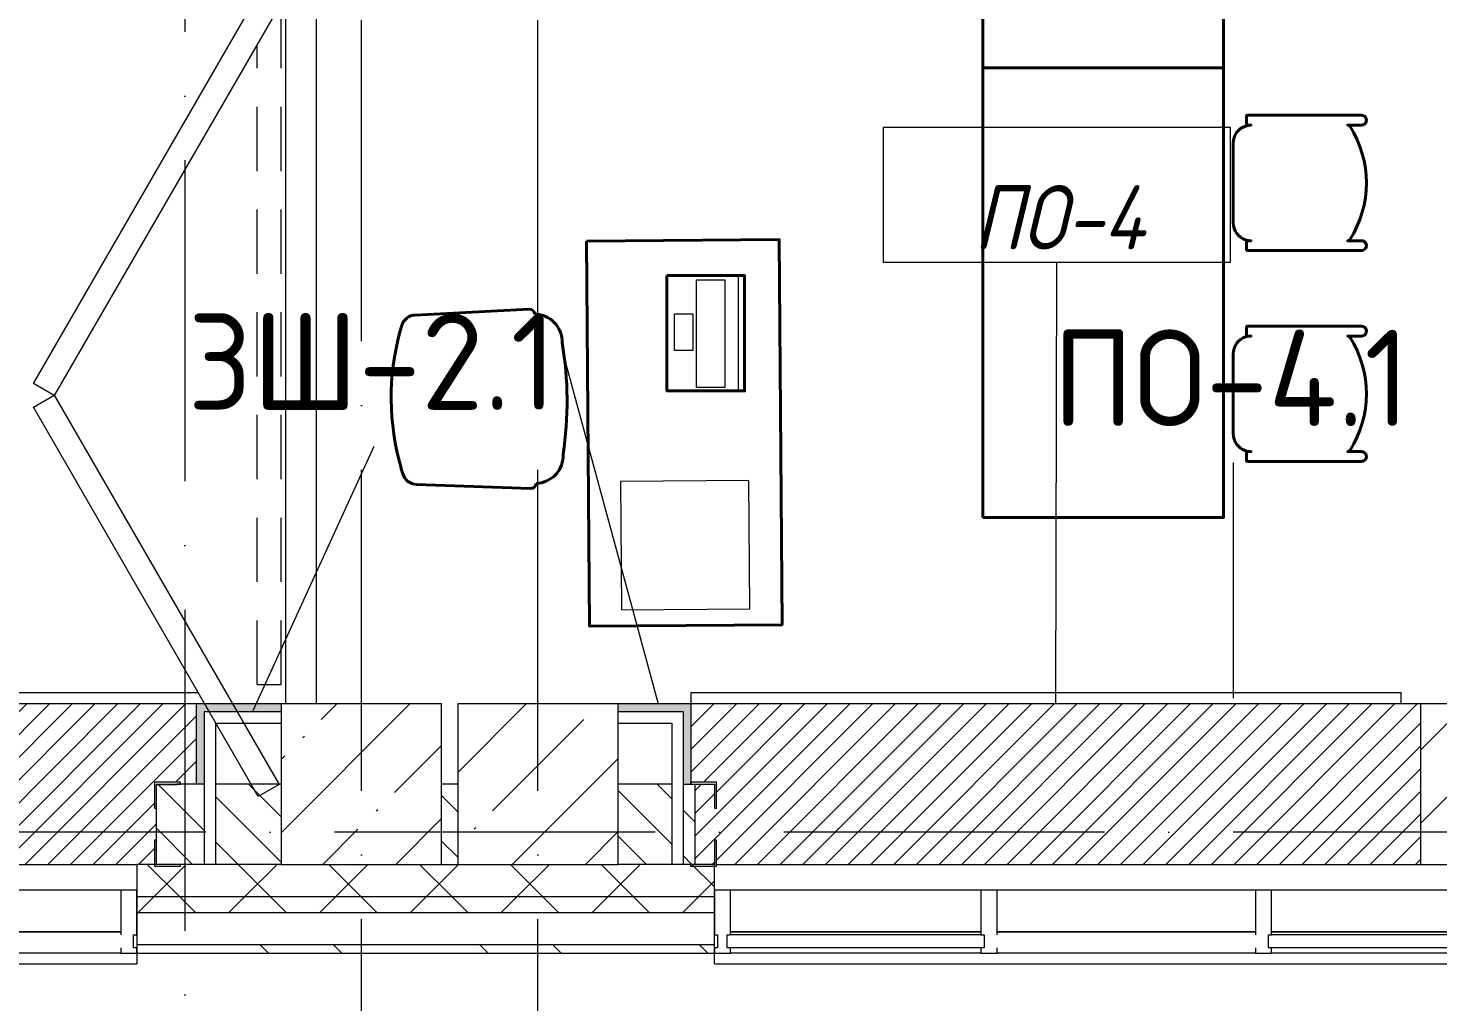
# Model space of a CAD drawing. Header units: millimetres. Extents: x -6467 to 105918, y -7090 to 92481.
# Drawn here: x 70562 to 74954, y -2347 to 686 of the extents above; entities that cross this region are included whole.
import ezdxf

# ---------------------------------------------------------------- set-up
doc = ezdxf.new("R2010")
doc.units = ezdxf.units.MM
for name, pattern in [('200_ШТРИХ__ш1_п0_6_', [320, 200, -120]), ('50_200_ШТРИХ_1Т_ш5_п1_п1_', [1400, 1000, -200, 0, -200]), ('IMPORT-200_ШТРИХ_ш1п0_6_ _3_', [128000, 80000, -48000]), ('IMPORT-ACAD_ISO02W100', [3000, 2400, -600])]:
    doc.linetypes.add(name, pattern=pattern)
for name, color, linetype, lineweight in [('A-DOOR-2', 7, 'Continuous', 5), ('A-DOOR-3', 7, '200_ШТРИХ__ш1_п0_6_', 5), ('A-DOOR-FRAM', 7, 'Continuous', 9), ('A-FLOR', 7, 'Continuous', 9), ('A-FLOR-IDEN', 7, 'Continuous', 9), ('A-GLAZ', 7, 'Continuous', 5), ('A-GLAZ-CWMG', 7, 'Continuous', 9), ('A-GLAZ-CWMG-1', 7, 'Continuous', 20), ('A-WALL', 7, 'Continuous', 5), ('A-WALL-FNSH-1', 7, 'Continuous', 5), ('A-WALL-IDEN', 7, 'Continuous', 9), ('I-WALL', 7, 'Continuous', 5), ('S-COLS', 7, 'Continuous', 9), ('S-COLS-1', 7, 'Continuous', 5)]:
    doc.layers.add(name, color=color, linetype=linetype, lineweight=lineweight)
for name, color, linetype, lineweight, true_color in [('A-FLOR-PATT-1', 7, 'Continuous', 5, 0xd61c12), ('A-GENM-1', 7, 'Continuous', 9, 0xaaaaaa), ('A-GENM-2', 7, 'Continuous', 20, 0xaaaaaa), ('A-WALL-1', 7, 'Continuous', 5, 0x77b143), ('A-WALL-3', 7, 'Continuous', 5, 0x787878), ('мебель 2 этаж-1', 7, 'Continuous', 40, 0xaaaaaa), ('Оси-3', 7, '50_200_ШТРИХ_1Т_ш5_п1_п1_', 9, 0xaaaaaa), ('ТХ_детализация-1', 7, 'IMPORT-ACAD_ISO02W100', 20, 0xaaaaaa), ('ТХ_функционал-2', 7, 'Continuous', 40, 0xaaaaaa), ('ТХ_функционал-4', 7, 'Continuous', 20, 0xaaaaaa), ('ТХ_функционал-7', 7, 'IMPORT-200_ШТРИХ_ш1п0_6_ _3_', 20, 0xaaaaaa)]:
    doc.layers.add(name, color=color, linetype=linetype, lineweight=lineweight, true_color=true_color)
doc.styles.add('GOST Common', font='GOST_Common.ttf', dxfattribs={"height": 300})
doc.styles.add('GOST Common_I', font='GOST_Common Italic.ttf', dxfattribs={"width": 0.9, "height": 200})
pattern_1 = [(45, (0, 0), (-141.42136, 141.42136), []), (135, (0, 0), (-141.42136, -141.42136), [])]

# ---------------------------------------------------------------- blocks, each defined once
blk = doc.blocks.new('BSC_Колонна _Прямоугольная - 500х500-V65-АИ_План этажа Радиаторы_2')
at = {"layer": 'S-COLS-1'}
h = blk.add_hatch(dxfattribs=at)
h.set_pattern_fill('FP_93', color=256, style=0, pattern_type=2)
h.set_pattern_definition([(45, (-71600, 1668.96), (-228.0985, 228.0985), []), (45, (-71371.9, 1668.96), (-228.0985, 228.0985), [403.225, -80.645, 6.706, -73.939])])
h.paths.add_polyline_path([(-250, -250), (250, -250), (250, 250), (-250, 250), (-250, -50.9)])
for p, q in [((250, 250), (-250, 250)), ((-250, 250), (-250, -250)), ((250, -250), (250, 250)), ((-250, -250), (250, -250))]:
    blk.add_line(p, q, dxfattribs=at)
blk = doc.blocks.new('BSC_Колонна _Прямоугольная - 500х500-V69-АИ_План этажа Радиаторы_2')
at = {"layer": 'S-COLS-1'}
h = blk.add_hatch(dxfattribs=at)
h.set_pattern_fill('FP_97', color=256, style=0, pattern_type=2)
h.set_pattern_definition([(45, (-75150, 1668.96), (-228.0985, 228.0985), []), (45, (-74921.9, 1668.96), (-228.0985, 228.0985), [403.225, -80.645, 6.706, -73.939])])
h.paths.add_polyline_path([(-250, -250), (250, -250), (250, 250), (-250, 250), (-250, -50.9)])
for p, q in [((250, 250), (-250, 250)), ((-250, 250), (-250, -250)), ((250, -250), (250, 250)), ((-250, -250), (250, -250))]:
    blk.add_line(p, q, dxfattribs=at)
blk = doc.blocks.new('Прямоугольный импост - Импост структурный с накладкой - 180мм-22437111-АИ_План этажа Радиаторы_2')
at = {"layer": 'A-GLAZ-CWMG-1'}
for p, q in [((-50, 0), (-50, 17)), ((-50, 17), (0, 17)), ((0, 0), (-10, 0)), ((-10, 0), (-10, -40)), ((0, 17), (0, 0)), ((-50, -180), (-50, -40)), ((-10, -40), (0, -40)), ((0, -40), (0, -180)), ((0, -180), (-50, -180))]:
    blk.add_line(p, q, dxfattribs=at)
blk = doc.blocks.new('Прямоугольный импост - Импост структурный с накладкой - 180мм-V232-АИ_План этажа Радиаторы_2')
at = {"layer": 'A-GLAZ-CWMG'}
for p, q in [((6637, 55111), (5862, 55111)), ((6637, 54914), (5862, 54914))]:
    blk.add_line(p, q, dxfattribs=at)
blk = doc.blocks.new('Прямоугольный импост - Импост структурный с накладкой - 180мм-22703090-АИ_План этажа Радиаторы_2')
at = {"layer": 'A-GLAZ-CWMG'}
for p, q in [((73530.6, -1999), (72750, -1999)), ((73530.6, -2139), (72750, -2139)), ((73530.6, -2179), (72750, -2179)), ((73530.6, -2196), (72750, -2196))]:
    blk.add_line(p, q, dxfattribs=at)
blk = doc.blocks.new('Прямоугольный импост - Импост структурный с накладкой - 180мм-22703092-АИ_План этажа Радиаторы_2')
at = {"layer": 'A-GLAZ-CWMG'}
for p, q in [((74386.1, -1999), (73580.6, -1999)), ((74386.1, -2196), (73580.6, -2196))]:
    blk.add_line(p, q, dxfattribs=at)
blk = doc.blocks.new('Прямоугольный импост - Импост структурный с накладкой - 180мм-V237-АИ_План этажа Радиаторы_2')
at = {"layer": 'A-GLAZ-CWMG-1'}
for p, q in [((-25, 0), (-25, 17)), ((-25, 17), (25, 17)), ((-15, 0), (-25, 0)), ((-15, -40), (-15, 0)), ((25, 17), (25, 0)), ((-25, -180), (-25, -40)), ((-25, -40), (-15, -40)), ((25, -40), (25, -180)), ((25, -180), (-25, -180))]:
    blk.add_line(p, q, dxfattribs=at)
blk = doc.blocks.new('Прямоугольный импост - Импост структурный с накладкой - 180мм-V240-АИ_План этажа Радиаторы_2')
at = {"layer": 'A-GLAZ-CWMG'}
for p, q in [((75241.7, -1999), (74436.1, -1999)), ((75241.7, -2139), (74436.1, -2139)), ((75241.7, -2179), (74436.1, -2179)), ((75241.7, -2196), (74436.1, -2196))]:
    blk.add_line(p, q, dxfattribs=at)
blk = doc.blocks.new('Прямоугольный импост - Импост структурный с накладкой - 180мм-22437100-АИ_План этажа Радиаторы_2')
at = {"layer": 'A-GLAZ-CWMG-1'}
for p, q in [((-25, 0), (-25, 17)), ((-25, 17), (25, 17)), ((25, 0), (15, 0)), ((15, 0), (15, -40)), ((25, 17), (25, 0)), ((-25, -180), (-25, -40)), ((15, -40), (25, -40)), ((25, -40), (25, -180)), ((25, -180), (-25, -180))]:
    blk.add_line(p, q, dxfattribs=at)
blk = doc.blocks.new('BSC_Колонна _Прямоугольная - 500х500-V279-АИ_План этажа Радиаторы_2')
at = {"layer": 'S-COLS-1'}
h = blk.add_hatch(dxfattribs=at)
h.set_pattern_fill('FP_175', color=256, style=0, pattern_type=2)
h.set_pattern_definition([(45, (-72150, 1668.96), (-228.0985, 228.0985), []), (45, (-71921.9, 1668.96), (-228.0985, 228.0985), [403.225, -80.645, 6.706, -73.939])])
h.paths.add_polyline_path([(-250, -250), (250, -250), (250, 250), (-250, 250), (-250, -50.9)])
for p, q in [((250, 250), (-250, 250)), ((-250, 250), (-250, -250)), ((250, -250), (250, 250)), ((-250, -250), (250, -250))]:
    blk.add_line(p, q, dxfattribs=at)
blk = doc.blocks.new('DOR__перегородка__Прямоугольная - Вн_ДПГ_7150х3600h-21550241-АИ_План этажа Радиаторы_2')
at = {"layer": 'A-DOOR-3'}
for p, q in [((0, 75), (0, 0)), ((0, 75), (1994.5, 75)), ((0, 0), (6940, 0))]:
    blk.add_line(p, q, dxfattribs=at)
at = {"layer": 'A-DOOR-FRAM'}
for p, q in [((-348.4, 71.7), (863.9, 771.8)), ((863.9, 771.8), (901.5, 706.9)), ((900.4, 706.9), (937.9, 771.8)), ((937.9, 771.8), (2150.3, 71.7)), ((901.5, 706.9), (-310.9, 6.7)), ((2112.7, 6.7), (900.4, 706.9)), ((-310.9, 6.7), (-348.4, 71.7))]:
    blk.add_line(p, q, dxfattribs=at)
blk = doc.blocks.new('Прямоугольный импост - Импост структурный с накладкой - 180мм-22437157-АИ_План этажа Радиаторы_2')
at = {"layer": 'A-GLAZ-CWMG-1'}
for p, q in [((0, 17), (-50, 17)), ((-50, 17), (-50, 0)), ((-50, 0), (-40, 0)), ((-40, 0), (-40, -40)), ((-10, -40), (-10, 0)), ((-10, 0), (0, 0)), ((0, 0), (0, 17)), ((-40, -40), (-50, -40)), ((-50, -40), (-50, -180)), ((0, -40), (-10, -40)), ((0, -180), (0, -40)), ((-50, -180), (0, -180))]:
    blk.add_line(p, q, dxfattribs=at)
blk = doc.blocks.new('Фахверк _газобетон торцы_303 - Фахверк _газобетон торцы_-25573080-АИ_План этажа Радиаторы_2')
at = {"layer": 'A-GENM-2'}
for p, q in [((89406, 11134.7), (89325, 11134.7)), ((89325, 11134.7), (89325, 11128.7)), ((89325, 11128.7), (89400, 11128.7)), ((89400, 11128.7), (89400, 11053.7)), ((89406, 11053.7), (89406, 11134.7)), ((89400, 11053.7), (89406, 11053.7)), ((89400, 10953.7), (89400, 10878.7)), ((89406, 10953.7), (89400, 10953.7)), ((89406, 10872.7), (89406, 10953.7)), ((89400, 10878.7), (89325, 10878.7)), ((89325, 10878.7), (89325, 10872.7)), ((89325, 10872.7), (89406, 10872.7))]:
    blk.add_line(p, q, dxfattribs=at)
blk = doc.blocks.new('Фахверк _газобетон торцы_304 - Фахверк _газобетон торцы_-25573100-АИ_План этажа Радиаторы_2')
at = {"layer": 'A-GENM-2'}
for p, q in [((89406, 11134.7), (89325, 11134.7)), ((89325, 11134.7), (89325, 11128.7)), ((89325, 11128.7), (89400, 11128.7)), ((89400, 11128.7), (89400, 11053.7)), ((89406, 11053.7), (89406, 11134.7)), ((89400, 11053.7), (89406, 11053.7)), ((89400, 10953.7), (89400, 10878.7)), ((89406, 10953.7), (89400, 10953.7)), ((89406, 10872.7), (89406, 10953.7)), ((89400, 10878.7), (89325, 10878.7)), ((89325, 10878.7), (89325, 10872.7)), ((89325, 10872.7), (89406, 10872.7))]:
    blk.add_line(p, q, dxfattribs=at)
blk = doc.blocks.new('Отлив_СКБ - Отлив витража-V387-АИ_План этажа Радиаторы_2')
at = {"layer": 'A-GLAZ'}
for p, q in [((0, 67.4), (0, 100)), ((1700, 100), (0, 100)), ((1700, 100), (1700, 67.4)), ((50, 2), (825, 2)), ((875, 2), (1650, 2)), ((825, 0), (50, 0)), ((1650, 0), (875, 0))]:
    blk.add_line(p, q, dxfattribs=at)
blk = doc.blocks.new('Отлив_СКБ - Отлив витража-V410-АИ_План этажа Радиаторы_2')
at = {"layer": 'A-GLAZ'}
for p, q in [((7700, 100), (0, 100)), ((7700, 100), (7700, 67.4)), ((5158.3, 2), (5963.9, 2)), ((6013.9, 2), (6819.4, 2)), ((6869.4, 2), (7650, 2)), ((5963.9, 0), (5158.3, 0)), ((6819.4, 0), (6013.9, 0)), ((7650, 0), (6869.4, 0))]:
    blk.add_line(p, q, dxfattribs=at)
blk = doc.blocks.new('мебель 2 этаж-28800768-АИ_План этажа Радиаторы_2')
at = {"layer": 'ТХ_детализация-1', "flags": 128}
blk.add_lwpolyline([(74671, 988.9), (74674, 588.9), (75074, 591.9), (75071, 991.9)], close=True, dxfattribs=at)
at = {"layer": 'ТХ_функционал-2'}
for p, q in [((74385.9, 1526.1), (74030.8, 1507.6)), ((73989.1, 1474.4), (73983.7, 1455.7)), ((73986.9, 1031.1), (73992.6, 1012.4)), ((74034.8, 979.9), (74390.1, 966.8))]:
    blk.add_line(p, q, dxfattribs=at)
at = {"layer": 'ТХ_функционал-2', "flags": 128}
for points in [[(75800, 2277.1), (75800, 3677.1), (76550, 3677.1), (76550, 2277.1)], [(75800, 877.1), (75800, 2277.1), (76550, 2277.1), (76550, 877.1)], [(76979.5, 2129.7), (76624.6, 2129.7), (76622.7, 2128.9), (76621.9, 2126.9), (76621.9, 2101.8), (76622.7, 2099.8), (76624.6, 2099), (76635.8, 2099), (76627, 2098.3), (76618.5, 2096.2), (76610.6, 2093), (76603, 2088.3), (76596.3, 2082.6), (76590.7, 2076), (76586, 2068.5), (76582.7, 2060.4), (76580.7, 2051.9), (76580, 2043.2), (76580, 1794.8), (76580.7, 1786), (76582.7, 1777.6), (76586, 1769.7), (76590.9, 1761.5), (76596.3, 1755.3), (76603.1, 1749.6), (76610.4, 1745.1), (76618.3, 1741.8), (76627.4, 1739.6), (76635.8, 1739), (76624.6, 1739), (76622.7, 1738.2), (76621.9, 1736.2), (76621.9, 1711.1), (76622.7, 1709.1), (76624.6, 1708.3), (76979.5, 1708.3), (76984.3, 1709), (76988.5, 1711.2), (76992, 1714.7), (76994.1, 1718.9), (76994.9, 1723.6), (76994.2, 1728.3), (76991.9, 1732.8), (76988.5, 1736.1), (76984.2, 1738.3), (76979.5, 1739), (76936.5, 1739), (76939.9, 1739.5), (76942.5, 1741), (76944.6, 1743.4), (76956, 1763), (76965.7, 1783), (76974.9, 1805.6), (76982, 1827.6), (76987.7, 1850.2), (76991.7, 1873), (76994, 1895), (76994.9, 1919), (76994.1, 1942.3), (76991.7, 1965.1), (76987.7, 1987.7), (76982.1, 2010.1), (76974.9, 2032.3), (76966.3, 2053.7), (76956, 2074.8), (76944.6, 2094.6), (76942.6, 2096.9), (76939.8, 2098.5), (76936.7, 2099), (76979.5, 2099), (76984.3, 2099.7), (76988.6, 2101.9), (76991.9, 2105.3), (76994.1, 2109.6), (76994.9, 2114.3), (76994.1, 2119.1), (76991.9, 2123.4), (76988.6, 2126.7), (76984.1, 2129)], [(74565.3, 1738.1), (74574.4, 538.1), (75174.4, 542.7), (75165.3, 1742.7)], [(74815.7, 1630.3), (74815.7, 1271.3), (75057.7, 1271.3), (75057.7, 1630.3)], [(76979.5, 1472.8), (76624.6, 1472.8), (76622.7, 1472), (76621.9, 1470), (76621.9, 1444.9), (76622.7, 1442.9), (76624.6, 1442.1), (76635.8, 1442.1), (76627, 1441.4), (76618.5, 1439.4), (76610.6, 1436.1), (76603, 1431.5), (76596.3, 1425.8), (76590.7, 1419.2), (76586, 1411.6), (76582.7, 1403.5), (76580.7, 1395), (76580, 1386.3), (76580, 1137.9), (76580.7, 1129.2), (76582.7, 1120.7), (76586, 1112.8), (76590.9, 1104.6), (76596.3, 1098.5), (76603.1, 1092.7), (76610.4, 1088.2), (76618.3, 1084.9), (76627.4, 1082.8), (76635.8, 1082.1), (76624.6, 1082.1), (76622.7, 1081.3), (76621.9, 1079.3), (76621.9, 1054.2), (76622.7, 1052.2), (76624.6, 1051.4), (76979.5, 1051.4), (76984.3, 1052.2), (76988.5, 1054.3), (76992, 1057.8), (76994.1, 1062), (76994.9, 1066.8), (76994.2, 1071.4), (76991.9, 1075.9), (76988.5, 1079.2), (76984.2, 1081.4), (76979.5, 1082.1), (76936.5, 1082.1), (76939.9, 1082.7), (76942.5, 1084.1), (76944.6, 1086.5), (76956, 1106.1), (76965.7, 1126.1), (76974.9, 1148.8), (76982, 1170.7), (76987.7, 1193.3), (76991.7, 1216.1), (76994, 1238.1), (76994.9, 1262.1), (76994.1, 1285.4), (76991.7, 1308.2), (76987.7, 1330.8), (76982.1, 1353.2), (76974.9, 1375.4), (76966.3, 1396.9), (76956, 1417.9), (76944.6, 1437.7), (76942.6, 1440), (76939.8, 1441.6), (76936.7, 1442.1), (76979.5, 1442.1), (76984.3, 1442.9), (76988.6, 1445.1), (76991.9, 1448.4), (76994.1, 1452.7), (76994.9, 1457.5), (76994.1, 1462.2), (76991.9, 1466.5), (76988.6, 1469.8), (76984.1, 1472.1)]]:
    blk.add_lwpolyline(points, close=True, dxfattribs=at)
at = {"layer": 'ТХ_функционал-2'}
for centre, radius, start, end in [((74033.2, 1461.8), 45.8, 92.9767, 164.0164), ((74386.6, 1508.5), 17.6, 5.1797, 92.2655), ((74402.9, 1423.9), 86.4, 357.9741, 89.1723), ((74749.6, 1249.2), 793.2, 164.9111, 195.9615), ((73398.9, 1239), 1105.5, 351.4049, 9.4677), ((74405.6, 1069.4), 86.4, 271.7003, 2.8985), ((74036.5, 1025.7), 45.8, 196.8562, 267.8959), ((74390.6, 984.4), 17.6, 268.6071, 355.6929)]:
    blk.add_arc(centre, radius, start, end, dxfattribs=at)
at = {"layer": 'ТХ_функционал-4'}
for p, q in [((75037.5, 1630.3), (75037.5, 1271.3)), ((74044.5, 1508.3), (74385.9, 1526.1)), ((74048.5, 979.3), (74390.1, 966.8))]:
    blk.add_line(p, q, dxfattribs=at)
at = {"layer": 'ТХ_функционал-4', "flags": 128}
for points in [[(74996, 1616.7), (74996, 1281.7), (74908, 1281.7), (74908, 1616.7)], [(74895.8, 1511.6), (74895.8, 1397.1), (74839.1, 1397.1), (74839.1, 1511.6)]]:
    blk.add_lwpolyline(points, close=True, dxfattribs=at)
at = {"layer": 'ТХ_функционал-7'}
for p, q in [((73627, 7296.3), (73627, 296.3)), ((73723.4, 296.3), (73723.4, 7296.3))]:
    blk.add_line(p, q, dxfattribs=at)
blk = doc.blocks.new('AAR_СКБ_Марка_Перекрытия_1 мм - Марка пола-27961726-АИ_План этажа Радиаторы_2')
at = {"layer": 'A-FLOR-IDEN'}
for p, q in [((2.723, 2.101), (-2.69, 2.101)), ((-2.69, 2.101), (-2.69, 0)), ((2.723, 0), (2.723, 2.101)), ((-2.69, 0), (2.723, 0))]:
    blk.add_line(p, q, dxfattribs=at)

msp = doc.modelspace()

# ---------------------------------------------------------------- hatches: boundary and pattern name
at = {"layer": 'A-FLOR-PATT-1'}
h = msp.add_hatch(dxfattribs=at)
h.set_pattern_fill('FP_281', color=256, style=0, pattern_type=2)
h.set_pattern_definition([(45, (70095.224, -1668.96), (-35.3553, 35.3553), [])])
h.paths.add_polyline_path([(70929.4, -1919), (70955.4, -1918.3), (70955.4, -1844), (70960.4, -1844), (70960.4, -1744), (70955.4, -1744), (70955.4, -1663), (71036.4, -1663), (71036.4, -1669), (71085.2, -1669), (71085.2, -1419), (68850, -1419), (68850, -1670.8), (69140.4, -1670.8), (69141.4, -1844), (69147.4, -1844), (69147.4, -1919), (70900, -1919)])
h.paths.add_polyline_path([(69147.4, -1744), (69141.4, -1744), (69140.4, -1669), (69066.4, -1669), (69066.4, -1663), (69147.4, -1663), (69147.4, -1719.8)])
h = msp.add_hatch(dxfattribs=at)
h.set_pattern_fill('FP_282', color=256, style=0, pattern_type=2)
h.set_pattern_definition([(45, (73650, -1668.96), (-35.3553, 35.3553), [])])
h.paths.add_polyline_path([(72706, -1919), (74900, -1919), (74900, -1419), (72627.2, -1419), (72627.8, -1663), (72706, -1663), (72706, -1744), (72700, -1744), (72700, -1669), (72640, -1669), (72640, -1919), (72700, -1919), (72700, -1844), (72706, -1844), (72706, -1918.6)])
at = {"layer": 'A-WALL'}
h = msp.add_hatch(dxfattribs=at)
h.set_pattern_fill('FP_125', color=256, style=0, pattern_type=2)
h.set_pattern_definition(pattern_1)
h.paths.add_polyline_path([(99166.3, -2019), (101250, -2019), (101250, -1919), (92065.3, -1919), (92065.3, -2019), (95844.3, -2019)])
h.paths.add_polyline_path([(90365.3, -2019), (90365.3, -1919), (82525, -1919), (82525, -2019), (90030.8, -2019)])
h.paths.add_polyline_path([(81400, -2019), (81675, -2019), (81675, -1919), (80400, -1919), (80400, -2019), (81310.6, -2019)])
h.paths.add_polyline_path([(70900, -2019), (72700, -2019), (72700, -1919), (70900, -1919)])
h.paths.add_polyline_path([(69200, -2019), (69200, -1919), (67900, -1919), (67900, -2019), (68853.1, -2019)])
h.paths.add_polyline_path([(66200, -2019), (66200, -1919), (64900, -1919), (64900, -2019), (65946.4, -2019)])
h.paths.add_polyline_path([(63039.6, -2019), (63200, -2019), (63200, -1919), (61900, -1919), (61900, -2019), (62624.4, -2019)])
h.paths.add_polyline_path([(57200, -2019), (57200, -1919), (55900, -1919), (55900, -2019), (56810.9, -2019)])
h.paths.add_polyline_path([(58900, -2019), (60200, -2019), (60200, -1919), (58900, -1919)])
h.paths.add_polyline_path([(52900, -2019), (54200, -2019), (54200, -1919), (52900, -1919)])
h.paths.add_polyline_path([(50997.4, -2019), (51200, -2019), (51200, -1919), (49900, -1919), (49900, -2019), (50166.9, -2019)])
h.paths.add_polyline_path([(46900, -2019), (48200, -2019), (48200, -1919), (46900, -1919)])
h.paths.add_polyline_path([(45183.9, -2019), (45200, -2019), (45200, -1919), (43900, -1919), (43900, -2019), (44353.4, -2019)])
h.paths.add_polyline_path([(41861.9, -2019), (42200, -2019), (42200, -1919), (40900, -1919), (40900, -2019), (41031.4, -2019)])
h.paths.add_polyline_path([(38539.9, -2019), (39200, -2019), (39200, -1919), (37600, -1919), (37600, -2019), (37709.4, -2019)])
h.paths.add_polyline_path([(34600, -2019), (35900, -2019), (35900, -1919), (34600, -1919)])
h.paths.add_polyline_path([(31895.9, -2019), (32900, -2019), (32900, -1919), (31600, -1919), (31600, -2019)])
h.paths.add_polyline_path([(29900, -2019), (29900, -1919), (28790, -1919), (28790, -2019), (29819.7, -2019)])
h.paths.add_polyline_path([(25667.2, -2019), (26900, -2019), (26900, -1919), (25600, -1919), (25600, -2019)])
h.paths.add_polyline_path([(23900, -2019), (23900, -1919), (22600, -1919), (22600, -2019), (23590.9, -2019)])
h.paths.add_polyline_path([(20268.9, -2019), (20900, -2019), (20900, -1919), (19600, -1919), (19600, -2019), (19853.7, -2019)])
h.paths.add_polyline_path([(14870.7, -2019), (14960, -2019), (14960, -1919), (13660, -1919), (13660, -2019), (14455.5, -2019)])
h.paths.add_polyline_path([(16660, -2019), (17900, -2019), (17900, -1919), (16660, -1919)])
h.paths.add_polyline_path([(12785, -2019), (12785, -1919), (7325.3, -1919), (7325.3, -2019), (12379.2, -2019)])
h.paths.add_polyline_path([(2828.5, -2019), (6450.3, -2019), (6450.3, -1919), (-2550, -1919), (-2550, -2019), (-493.5, -2019)])
h = msp.add_hatch(dxfattribs=at)
h.set_pattern_fill('FP_125', color=256, style=0, pattern_type=2)
h.set_pattern_definition(pattern_1)
h.paths.add_polyline_path([(99166.3, -2069), (101350, -2069), (101350, -2019), (92065.3, -2019), (92065.3, -2069), (95844.3, -2069)])
h.paths.add_polyline_path([(89200.3, -2069), (90365.3, -2069), (90365.3, -2019), (82525, -2019), (82525, -2069), (87539.3, -2069)])
h.paths.add_polyline_path([(81675, -2069), (81675, -2019), (80400, -2019), (80400, -2069), (81310.6, -2069)])
h.paths.add_polyline_path([(72590.4, -2069), (72700, -2069), (72700, -2019), (70900, -2019), (70900, -2069), (71759.9, -2069)])
h.paths.add_polyline_path([(68853.1, -2069), (69200, -2069), (69200, -2019), (67900, -2019), (67900, -2069), (68437.9, -2069)])
h.paths.add_polyline_path([(65946.4, -2069), (66200, -2069), (66200, -2019), (64900, -2019), (64900, -2069), (65115.9, -2069)])
h.paths.add_polyline_path([(62209.1, -2069), (63200, -2069), (63200, -2019), (61900, -2019), (61900, -2069)])
h.paths.add_polyline_path([(57200, -2069), (57200, -2019), (55900, -2019), (55900, -2069), (56810.9, -2069)])
h.paths.add_polyline_path([(58900, -2069), (60200, -2069), (60200, -2019), (58900, -2019)])
h.paths.add_polyline_path([(50997.4, -2069), (51200, -2069), (51200, -2019), (49900, -2019), (49900, -2069), (50166.9, -2069)])
h.paths.add_polyline_path([(53904.1, -2069), (54200, -2069), (54200, -2019), (52900, -2019), (52900, -2069), (53488.9, -2069)])
h.paths.add_polyline_path([(48200, -2069), (48200, -2019), (46900, -2019), (46900, -2069), (47675.4, -2069)])
h.paths.add_polyline_path([(42200, -2069), (42200, -2019), (40900, -2019), (40900, -2069), (41861.9, -2069)])
h.paths.add_polyline_path([(45183.9, -2069), (45200, -2069), (45200, -2019), (43900, -2019), (43900, -2069), (44353.4, -2069)])
h.paths.add_polyline_path([(39200, -2069), (39200, -2019), (37600, -2019), (37600, -2069), (38955.2, -2069)])
h.paths.add_polyline_path([(35900, -2069), (35900, -2019), (34600, -2019), (34600, -2069), (35217.9, -2069)])
h.paths.add_polyline_path([(31895.9, -2069), (32900, -2069), (32900, -2019), (31600, -2019), (31600, -2069)])
h.paths.add_polyline_path([(26497.7, -2069), (26900, -2069), (26900, -2019), (25600, -2019), (25600, -2069), (26082.4, -2069)])
h.paths.add_polyline_path([(28989.2, -2069), (29900, -2069), (29900, -2019), (28790, -2019), (28790, -2069)])
h.paths.add_polyline_path([(23900, -2069), (23900, -2019), (22600, -2019), (22600, -2069), (23590.9, -2069)])
h.paths.add_polyline_path([(19600, -2069), (20900, -2069), (20900, -2019), (19600, -2019)])
h.paths.add_polyline_path([(14870.7, -2069), (14960, -2069), (14960, -2019), (13660, -2019), (13660, -2069), (14455.5, -2069)])
h.paths.add_polyline_path([(16947, -2069), (17900, -2069), (17900, -2019), (16660, -2019), (16660, -2069)])
h.paths.add_polyline_path([(10303, -2069), (12785, -2069), (12785, -2019), (7325.3, -2019), (7325.3, -2069), (9472.5, -2069)])
h.paths.add_polyline_path([(5735.2, -2069), (6450.3, -2069), (6450.3, -2019), (-2600, -2019), (-2600, -2069), (5320, -2069)])
at = {"layer": 'A-WALL-1'}
for points in [[(71110.2, -1669), (71110.2, -1419), (71085.2, -1419), (71085.2, -1669)], [(71350, -1444), (71350, -1419), (71110.2, -1419), (71110.2, -1444), (71145.2, -1444)], [(72602.2, -1444), (72627.2, -1444), (72627.2, -1419), (72400, -1419), (72400, -1444), (72590.4, -1444)], [(72627.2, -1669), (72627.2, -1444), (72602.2, -1444), (72602.2, -1669)]]:
    msp.add_hatch(color=256, dxfattribs=at).paths.add_polyline_path(points)
at = {"layer": 'A-WALL-3'}
h = msp.add_hatch(dxfattribs=at)
h.set_pattern_fill('FP_124', color=256, style=0, pattern_type=2)
h.set_pattern_definition([(135, (0, 0), (-342.1478, -342.1478), []), (135, (228.1, 0), (-342.1478, -342.1478), [])])
h.paths.add_polyline_path([(101400, -2196), (101500, -2196), (101500, -2169), (92065.3, -2169), (92065.3, -2196), (101350, -2196)])
h.paths.add_polyline_path([(90365.3, -2196), (90365.3, -2169), (82525, -2169), (82525, -2196), (90030.8, -2196)])
h.paths.add_polyline_path([(81675, -2196), (81675, -2169), (80400, -2169), (80400, -2196), (81310.6, -2196)])
h.paths.add_polyline_path([(71759.9, -2196), (72700, -2196), (72700, -2169), (70900, -2169), (70900, -2196), (70929.4, -2196)])
h.paths.add_polyline_path([(68853.1, -2196), (69200, -2196), (69200, -2169), (67900, -2169), (67900, -2196), (68437.9, -2196)])
h.paths.add_polyline_path([(65946.4, -2196), (66200, -2196), (66200, -2169), (64900, -2169), (64900, -2196), (65115.9, -2196)])
h.paths.add_polyline_path([(62209.1, -2196), (63200, -2196), (63200, -2169), (61900, -2169), (61900, -2196)])
h.paths.add_polyline_path([(55900, -2196), (57200, -2196), (57200, -2169), (55900, -2169)])
h.paths.add_polyline_path([(60200, -2196), (60200, -2169), (58900, -2169), (58900, -2196), (60132.9, -2196)])
h.paths.add_polyline_path([(52900, -2196), (54200, -2196), (54200, -2169), (52900, -2169)])
h.paths.add_polyline_path([(50997.4, -2196), (51200, -2196), (51200, -2169), (49900, -2169), (49900, -2196), (50166.9, -2196)])
h.paths.add_polyline_path([(48200, -2196), (48200, -2169), (46900, -2169), (46900, -2196), (47675.4, -2196)])
h.paths.add_polyline_path([(45183.9, -2196), (45200, -2196), (45200, -2169), (43900, -2169), (43900, -2196), (44353.4, -2196)])
h.paths.add_polyline_path([(41031.4, -2196), (42200, -2196), (42200, -2169), (40900, -2169), (40900, -2196)])
h.paths.add_polyline_path([(38955.2, -2196), (39200, -2196), (39200, -2169), (37600, -2169), (37600, -2196), (38539.9, -2196)])
h.paths.add_polyline_path([(35217.9, -2196), (35900, -2196), (35900, -2169), (34600, -2169), (34600, -2196), (34802.7, -2196)])
h.paths.add_polyline_path([(32726.4, -2196), (32900, -2196), (32900, -2169), (31600, -2169), (31600, -2196), (31895.9, -2196)])
h.paths.add_polyline_path([(29819.7, -2196), (29900, -2196), (29900, -2169), (28790, -2169), (28790, -2196), (29404.4, -2196)])
h.paths.add_polyline_path([(23900, -2196), (23900, -2169), (22600, -2169), (22600, -2196), (23590.9, -2196)])
h.paths.add_polyline_path([(26082.4, -2196), (26900, -2196), (26900, -2169), (25600, -2169), (25600, -2196), (25667.2, -2196)])
h.paths.add_polyline_path([(19600, -2196), (20900, -2196), (20900, -2169), (19600, -2169)])
h.paths.add_polyline_path([(14455.5, -2196), (14960, -2196), (14960, -2169), (13660, -2169), (13660, -2196), (14040.2, -2196)])
h.paths.add_polyline_path([(17777.5, -2196), (17900, -2196), (17900, -2169), (16660, -2169), (16660, -2196), (16947, -2196)])
h.paths.add_polyline_path([(11964, -2196), (12785, -2196), (12785, -2169), (7325.3, -2169), (7325.3, -2196), (11133.5, -2196)])
h.paths.add_polyline_path([(5735.2, -2196), (6450.3, -2196), (6450.3, -2169), (-2727, -2169), (-2727, -2196), (5320, -2196)])
at = {"layer": 'I-WALL'}
h = msp.add_hatch(dxfattribs=at)
h.set_pattern_fill('FP_2', color=256, style=0, pattern_type=2)
h.set_pattern_definition([(135, (0, 0), (-70.71068, -70.71068), [])])
h.paths.add_polyline_path([(80895.3, -1919), (80900, -1919), (80900, -1669), (80460, -1669), (80460, -1919), (80480.1, -1919)])
h.paths.add_polyline_path([(71850, -1919), (71900, -1919), (71900, -1669), (71850, -1669), (71850, -1795)])
h.paths.add_polyline_path([(71110.2, -1919), (71110.2, -1669), (70960.4, -1670.8), (70960.4, -1919)])
h.paths.add_polyline_path([(72400, -1919), (72567.2, -1919), (72567.2, -1669), (72400, -1669), (72400, -1719.8)])
h.paths.add_polyline_path([(71350, -1919), (71350, -1669), (71145.2, -1669), (71145.2, -1919)])
h.paths.add_polyline_path([(72602.2, -1919), (72640, -1919), (72640, -1669), (72602.2, -1669), (72602.2, -1719.8)])
h.paths.add_polyline_path([(69140.4, -1919), (69140.4, -1670.8), (68850, -1670.8), (68850, -1919), (68853.1, -1919)])
h.paths.add_polyline_path([(68129, -1919), (68129, -1669), (67960.4, -1669), (67960.4, -1919), (68022.6, -1919)])
h.paths.add_polyline_path([(68350, -1919), (68350, -1669), (68164, -1669), (68164, -1919)])
h.paths.add_polyline_path([(65946.4, -1919), (66140.4, -1919), (66140.4, -1669), (64960.4, -1669), (64960.4, -1919), (65115.9, -1919)])
h.paths.add_polyline_path([(62850, -1919), (63140.4, -1919), (63140.4, -1669), (62850, -1669), (62850, -1730.5)])
h.paths.add_polyline_path([(62209.1, -1919), (62350, -1919), (62350, -1669), (61960.4, -1669), (61960.4, -1919)])
h.paths.add_polyline_path([(59850, -1919), (60017.2, -1919), (60017.2, -1669), (59850, -1669), (59850, -1719.8)])
h.paths.add_polyline_path([(60052.2, -1919), (60140.4, -1919), (60140.4, -1669), (60052.2, -1669), (60052.2, -1719.8)])
h.paths.add_polyline_path([(55980.4, -1919), (57140.4, -1919), (57140.4, -1669), (55960.4, -1669), (55960.4, -1919)])
h.paths.add_polyline_path([(59350, -1919), (59350, -1669), (59160, -1669), (59160, -1919), (59302.4, -1919)])
h.paths.add_polyline_path([(58960.4, -1919), (59125, -1919), (59125, -1669), (58960.4, -1669), (58960.4, -1719.8)])
h.paths.add_polyline_path([(53164, -1919), (53350, -1919), (53350, -1669), (53164, -1669), (53164, -1719.8)])
h.paths.add_polyline_path([(50350, -1919), (50350, -1669), (50164, -1669), (50164, -1919), (50166.9, -1919)])
h.paths.add_polyline_path([(50129, -1919), (50129, -1669), (49960.4, -1669), (49960.4, -1919)])
h.paths.add_polyline_path([(53073.6, -1919), (53129, -1919), (53129, -1669), (52960.4, -1669), (52960.4, -1919)])
h.paths.add_polyline_path([(53904.1, -1919), (54010, -1919), (54010, -1669), (53850, -1669), (53850, -1919)])
h.paths.add_polyline_path([(54140.4, -1919), (54140.4, -1669), (54045, -1669), (54045, -1919)])
h.paths.add_polyline_path([(51140.4, -1919), (51140.4, -1669), (50850, -1669), (50850, -1919), (50997.4, -1919)])
h.paths.add_polyline_path([(45140.4, -1919), (45140.4, -1669), (45067.3, -1669), (45067.3, -1919)])
h.paths.add_polyline_path([(45032.3, -1919), (45032.3, -1669), (44850, -1669), (44850, -1919)])
h.paths.add_polyline_path([(47675.4, -1919), (48140.4, -1919), (48140.4, -1669), (46960.4, -1669), (46960.4, -1919)])
h.paths.add_polyline_path([(39140.4, -1919), (39140.4, -1669), (39052.2, -1669), (39052.2, -1919)])
h.paths.add_polyline_path([(38955.2, -1919), (39017.2, -1919), (39017.2, -1669), (38850, -1669), (38850, -1919)])
h.paths.add_polyline_path([(38350, -1919), (38350, -1669), (38300, -1669), (38300, -1919)])
h.paths.add_polyline_path([(41861.9, -1919), (42017.2, -1919), (42017.2, -1669), (41850, -1669), (41850, -1919)])
h.paths.add_polyline_path([(42052.2, -1919), (42139.8, -1919), (42139.8, -1669), (42052.2, -1669), (42052.2, -1719.8)])
h.paths.add_polyline_path([(43959.8, -1919), (44350, -1919), (44350, -1669), (43959.8, -1669), (43959.8, -1719.8)])
h.paths.add_polyline_path([(40960.4, -1919), (41350, -1919), (41350, -1669), (40960.4, -1669), (40960.4, -1719.8)])
h.paths.add_polyline_path([(35300, -1919), (35840.4, -1919), (35840.4, -1669), (35300, -1669), (35300, -1719.8)])
h.paths.add_polyline_path([(34660.4, -1919), (34800, -1919), (34800, -1669), (34660.4, -1669), (34660.4, -1719.8)])
h.paths.add_polyline_path([(37660.4, -1919), (37800, -1919), (37800, -1669), (37660.4, -1669), (37660.4, -1719.8)])
h.paths.add_polyline_path([(29480, -1919), (29480, -1669), (29300, -1669), (29300, -1919), (29404.4, -1919)])
h.paths.add_polyline_path([(31660.4, -1919), (32840.4, -1919), (32840.4, -1669), (31660.4, -1669), (31660.4, -1719.8)])
h.paths.add_polyline_path([(28660.4, -1919), (28800, -1919), (28800, -1669), (28660.4, -1669), (28660.4, -1719.8)])
h.paths.add_polyline_path([(29840.4, -1919), (29840.4, -1669), (29515, -1669), (29515, -1919), (29819.7, -1919)])
h.paths.add_polyline_path([(25800, -1919), (25800, -1669), (25660.4, -1669), (25660.4, -1919), (25667.2, -1919)])
h.paths.add_polyline_path([(26467.2, -1919), (26467.2, -1669), (26300, -1669), (26300, -1919)])
h.paths.add_polyline_path([(26840.4, -1919), (26840.4, -1669), (26502.2, -1669), (26502.2, -1919)])
h.paths.add_polyline_path([(23590.9, -1919), (23840.4, -1919), (23840.4, -1669), (22660.4, -1669), (22660.4, -1919), (22760.4, -1919)])
h.paths.add_polyline_path([(20684.2, -1919), (20840.4, -1919), (20840.4, -1669), (20475, -1669), (20475, -1919)])
h.paths.add_polyline_path([(17840.4, -1919), (17840.4, -1669), (17535, -1669), (17535, -1919), (17777.5, -1919)])
h.paths.add_polyline_path([(20300, -1919), (20440, -1919), (20440, -1669), (20300, -1669), (20300, -1719.8)])
h.paths.add_polyline_path([(19800, -1919), (19800, -1669), (19660.4, -1669), (19660.4, -1919)])
h.paths.add_polyline_path([(14400, -1919), (14400, -1669), (13722.5, -1669), (13722.5, -1919), (14040.2, -1919)])
h.paths.add_polyline_path([(16720.4, -1919), (16800, -1919), (16800, -1669), (16720.4, -1669), (16720.4, -1719.8)])
h.paths.add_polyline_path([(17500, -1919), (17500, -1669), (17300, -1669), (17300, -1919)])
h.paths.add_polyline_path([(12722.5, -1919), (12722.5, -1669), (11094.6, -1669), (11094.6, -1919), (12379.2, -1919)])
h.paths.add_polyline_path([(10900, -1919), (11059.6, -1919), (11059.6, -1669), (10900, -1669), (10900, -1885)])
h.paths.add_polyline_path([(10303, -1919), (10400, -1919), (10400, -1669), (7387.8, -1669), (7387.8, -1919), (9472.5, -1919)])
h.paths.add_polyline_path([(6032.8, -1919), (6387.8, -1919), (6387.8, -1669), (6032.8, -1669), (6032.8, -1719.8)])
h.paths.add_polyline_path([(5800, -1919), (5997.8, -1919), (5997.8, -1669), (5800, -1669), (5800, -1719.8)])

# ---------------------------------------------------------------- linework, layer by layer
at = {"layer": 'A-FLOR'}
for p, q in [((71085.2, -1419), (68850, -1419)), ((74900, -1419), (72627.2, -1419)), ((69200, -1919), (70900, -1919)), ((72706, -1919), (74900, -1919))]:
    msp.add_line(p, q, dxfattribs=at)
at = {"layer": 'A-FLOR-IDEN'}
msp.add_line((73763.6, -1419), (73767, -43.2), dxfattribs=at)
at = {"layer": 'A-WALL'}
for p, q in [((68910, -1384), (71091.6, -1384)), ((72627.2, -1384), (74840, -1384)), ((72627.2, -1419), (72627.2, -1384)), ((74840, -1419), (74840, -1384)), ((71110.2, -1444), (71110.2, -1919)), ((71350, -1444), (71110.2, -1444)), ((72602.2, -1444), (72400, -1444)), ((72602.2, -1444), (72602.2, -1919)), ((71145.2, -1479), (71145.2, -1919)), ((71145.2, -1479), (71350, -1479)), ((72400, -1479), (72567.2, -1479)), ((72567.2, -1479), (72567.2, -1919)), ((71110.2, -1669), (71025.2, -1669)), ((71025.2, -1669), (71025.2, -1670.8)), ((71350, -1669), (71145.2, -1669)), ((71900, -1669), (71850, -1669)), ((72567.2, -1669), (72400, -1669)), ((72602.2, -1669), (72640, -1669)), ((72640, -1919), (72640, -1669)), ((71025.2, -1670.8), (70960.4, -1670.8)), ((70960.4, -1670.8), (70960.4, -1919)), ((71850, -1919), (71900, -1919)), ((70900, -2019), (72700, -2019)), ((70900, -2069), (72700, -2069)), ((70900, -2169), (72700, -2169))]:
    msp.add_line(p, q, dxfattribs=at)
at = {"layer": 'A-WALL-FNSH-1'}
for p, q in [((71085.2, -1419), (71085.2, -1669)), ((71350, -1419), (71085.2, -1419)), ((72627.2, -1419), (72400, -1419)), ((72627.2, -1669), (72627.2, -1419)), ((71350, -1919), (70900, -1919)), ((70900, -1919), (70900, -2196)), ((72700, -1919), (72400, -1919)), ((72700, -2196), (72700, -1919)), ((70900, -2196), (72700, -2196))]:
    msp.add_line(p, q, dxfattribs=at)
at = {"layer": 'A-WALL-IDEN'}
for p, q in [((72525.7, -1419.9), (72234.7, -349.5)), ((71262.3, -1440.1), (71639.7, -616.5)), ((74317.9, -1401.5), (74317.9, -667.1))]:
    msp.add_line(p, q, dxfattribs=at)
at = {"layer": 'Оси-3'}
for p, q in [((71050, 91281), (71050, -5889.7)), ((71600, -5889.7), (71600, 11248.1)), ((72150, -5889.7), (72150, 11248.1)), ((104718, -1819), (-5267.3, -1819))]:
    msp.add_line(p, q, dxfattribs=at)

# ---------------------------------------------------------------- block references
at = {"layer": 'A-DOOR-2', "rotation": 90.00000000000026}
msp.add_blockref('DOR__перегородка__Прямоугольная - Вн_ДПГ_7150х3600h-21550241-АИ_План этажа Радиаторы_2', (71350, -1359), dxfattribs=at)
at = {"layer": 'A-FLOR-IDEN', "xscale": 199.9999999999999, "yscale": 199.9999999999999, "zscale": 199.9999999999999}
msp.add_blockref('AAR_СКБ_Марка_Перекрытия_1 мм - Марка пола-27961726-АИ_План этажа Радиаторы_2', (73763.6, -43.2), dxfattribs=at)
at = {"layer": 'A-GENM-1', "rotation": 180}
msp.add_blockref('Фахверк _газобетон торцы_303 - Фахверк _газобетон торцы_-25573080-АИ_План этажа Радиаторы_2', (160361.4, 9209.8), dxfattribs=at)
at = {"layer": 'A-GENM-1'}
msp.add_blockref('Фахверк _газобетон торцы_304 - Фахверк _газобетон торцы_-25573100-АИ_План этажа Радиаторы_2', (-16700, -12797.7), dxfattribs=at)
at = {"layer": 'A-GLAZ', "rotation": 180}
for name, p in [('Отлив_СКБ - Отлив витража-V387-АИ_План этажа Радиаторы_2', (70900, -2128.6)), ('Отлив_СКБ - Отлив витража-V410-АИ_План этажа Радиаторы_2', (80400, -2128.6))]:
    msp.add_blockref(name, p, dxfattribs=at)
at = {"layer": 'A-GLAZ-CWMG'}
for name, p in [('Прямоугольный импост - Импост структурный с накладкой - 180мм-V232-АИ_План этажа Радиаторы_2', (64213, -57110)), ('Прямоугольный импост - Импост структурный с накладкой - 180мм-22703090-АИ_План этажа Радиаторы_2', (0, 0)), ('Прямоугольный импост - Импост структурный с накладкой - 180мм-22703092-АИ_План этажа Радиаторы_2', (0, 0)), ('Прямоугольный импост - Импост структурный с накладкой - 180мм-V240-АИ_План этажа Радиаторы_2', (0, 0))]:
    msp.add_blockref(name, p, dxfattribs=at)
at = {"layer": 'A-GLAZ-CWMG', "extrusion": (0, 0, -1), "rotation": 180}
for name, p in [('Прямоугольный импост - Импост структурный с накладкой - 180мм-22437111-АИ_План этажа Радиаторы_2', (-70900, -2179)), ('Прямоугольный импост - Импост структурный с накладкой - 180мм-V237-АИ_План этажа Радиаторы_2', (-73555.6, -2179)), ('Прямоугольный импост - Импост структурный с накладкой - 180мм-22437100-АИ_План этажа Радиаторы_2', (-74411.1, -2179))]:
    msp.add_blockref(name, p, dxfattribs=at)
at = {"layer": 'A-GLAZ-CWMG', "rotation": 180}
msp.add_blockref('Прямоугольный импост - Импост структурный с накладкой - 180мм-22437157-АИ_План этажа Радиаторы_2', (72700, -2179), dxfattribs=at)
at = {"layer": 'S-COLS'}
for name, p in [('BSC_Колонна _Прямоугольная - 500х500-V65-АИ_План этажа Радиаторы_2', (71600, -1669)), ('BSC_Колонна _Прямоугольная - 500х500-V279-АИ_План этажа Радиаторы_2', (72150, -1669)), ('BSC_Колонна _Прямоугольная - 500х500-V69-АИ_План этажа Радиаторы_2', (75150, -1669))]:
    msp.add_blockref(name, p, dxfattribs=at)
at = {"layer": 'мебель 2 этаж-1'}
msp.add_blockref('мебель 2 этаж-28800768-АИ_План этажа Радиаторы_2', (-2263.5, -1715.2), dxfattribs=at)

# ---------------------------------------------------------------- texts
at = {"layer": 'A-FLOR-IDEN', "insert": (73773.8, 96.5), "char_height": 200, "width": 572.4, "attachment_point": 5, "line_spacing_factor": 1.022766, "style": 'GOST Common_I'}
msp.add_mtext('\\pt180,360,540,720,900,1080,1260,1440,1620,1800,1980,2160,2340,2520,2700,2880,3060,3240,3420,3600,3780,3960,4140,4320,4500,4680,4860,5040,5220,5400,5580,5760;ПО-4', dxfattribs=at)
at = {"layer": 'A-WALL-IDEN', "char_height": 300, "attachment_point": 2, "line_spacing_factor": 1.022766, "style": 'GOST Common'}
for s, insert, width in [('\\pt80.001,159.999,240,320.001,399.999,480,560.001,639.999,720,800.001,879.999,960,1040.001,1119.999,1200,1280.001,1359.999,1440,1520.001,1599.999,1680,1760.001,1839.999,1920,2000.001,2079.999,2160,2240.001,2319.999,2400,2480.001,2559.999;ЗШ-2.1', (71633.7, -203.1), 1190), ('\\pt80.001,159.999,240,320.001,399.999,480,560.001,639.999,720,800.001,879.999,960,1040.001,1119.999,1200,1280.001,1359.999,1440,1520.001,1599.999,1680,1760.001,1839.999,1920,2000.001,2079.999,2160,2240.001,2319.999,2400,2480.001,2559.999;ЗШ-2.1', (71633.7, -203.1), 1190), ('\\pt80.001,159.999,240,320.001,399.999,480,560.001,639.999,720,800.001,879.999,960,1040.001,1119.999,1200,1280.001,1359.999,1440,1520.001,1599.999,1680,1760.001,1839.999,1920,2000.001,2079.999,2160,2240.001,2319.999,2400,2480.001,2559.999;ПО-4.1', (74310.9, -253.7), 1178)]:
    msp.add_mtext(s, dxfattribs=dict(at, insert=insert, width=width))

doc.saveas('drawing.dxf')
